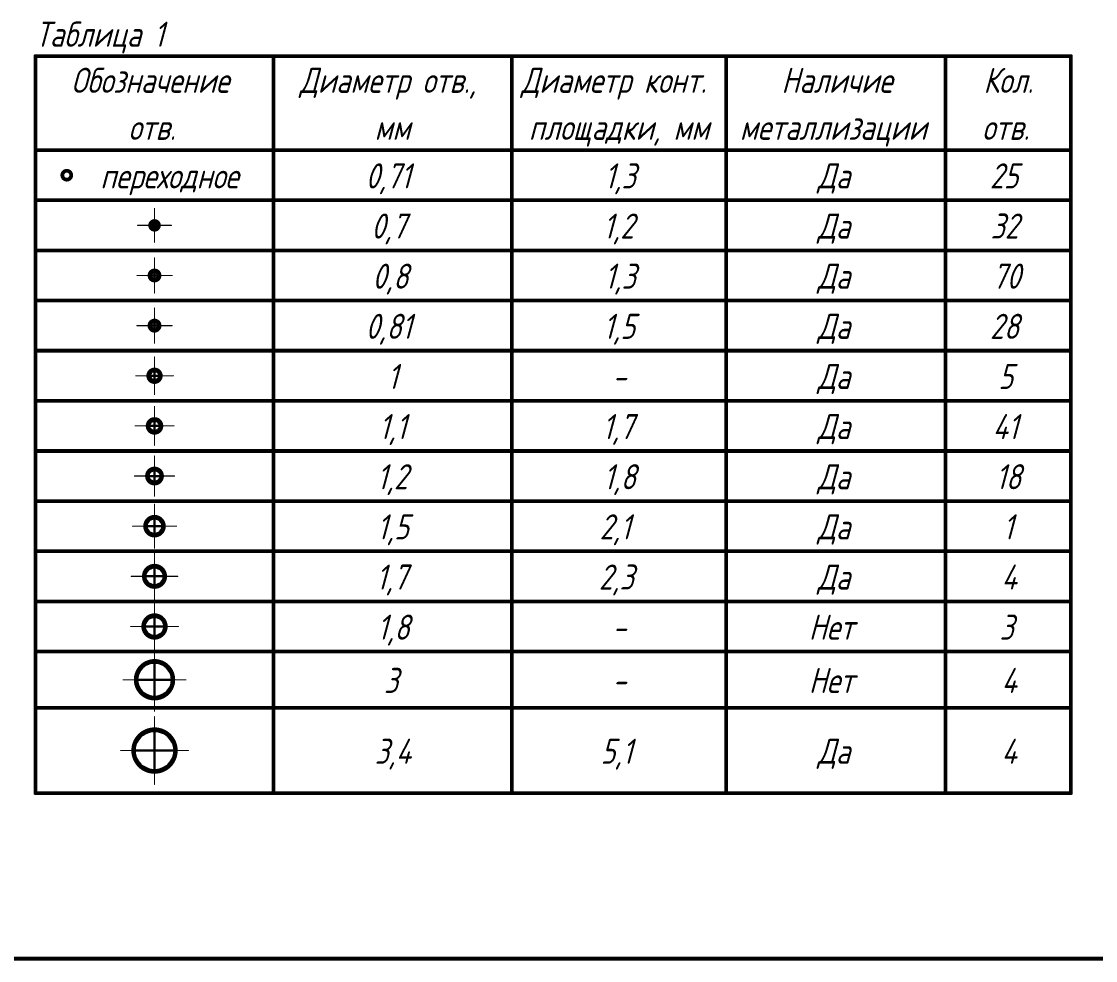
# Model space of a CAD drawing. Header units: millimetres. Extents: x 95 to 923, y 69 to 658.
# Drawn here: x 183.4 to 354.8, y 73.7 to 223.5 of the extents above; entities that cross this region are included whole.
import ezdxf

# ---------------------------------------------------------------- set-up
doc = ezdxf.new("R2010")
doc.units = ezdxf.units.MM
for name, color, linetype in [('Mechanical11', 56, 'Continuous'), ('Mechanical12', 56, 'Continuous'), ('Mechanical13', 56, 'Continuous'), ('Mechanical7', 56, 'Continuous')]:
    doc.layers.add(name, color=color, linetype=linetype)
doc.styles.add('GOST type A', font='', dxfattribs={"height": 0.2})
doc.styles.get('GOST type A').set_extended_font_data('GOST type A', italic=True)

msp = doc.modelspace()

# ---------------------------------------------------------------- linework, layer by layer
at = {"layer": 'Mechanical11', "color": 7}
for p, q in [((204.27, 190.87), (204.23, 191.02)), ((204.23, 191.02), (204.64, 191.02)), ((204.35, 190.73), (204.27, 190.87)), ((204.49, 190.65), (204.35, 190.73)), ((204.64, 190.61), (204.49, 190.65)), ((204.64, 191.02), (204.64, 191.43)), ((204.64, 191.43), (204.8, 191.4)), ((205.05, 191.02), (204.64, 191.02)), ((204.64, 191.02), (204.64, 190.61)), ((204.64, 191.02), (205.05, 191.02)), ((204.64, 190.61), (204.64, 191.02)), ((204.8, 190.65), (204.64, 190.61)), ((204.8, 191.4), (204.93, 191.31)), ((204.93, 190.73), (204.8, 190.65)), ((204.93, 191.31), (205.02, 191.18)), ((205.02, 190.87), (204.93, 190.73)), ((205.02, 191.18), (205.05, 191.02)), ((205.05, 191.02), (205.02, 190.87)), ((204.17, 182.83), (204.13, 183.02)), ((204.13, 183.02), (204.64, 183.02)), ((204.28, 182.66), (204.17, 182.83)), ((204.45, 182.55), (204.28, 182.66)), ((204.64, 182.51), (204.45, 182.55)), ((204.64, 183.02), (204.64, 182.51)), ((204.64, 183.02), (205.15, 183.02)), ((204.64, 182.51), (204.64, 183.02)), ((204.84, 182.55), (204.64, 182.51)), ((205, 182.66), (204.84, 182.55)), ((205.11, 182.83), (205, 182.66)), ((205.15, 183.02), (205.11, 182.83)), ((204.12, 175.02), (204.16, 175.22)), ((204.64, 175.02), (204.12, 175.02)), ((204.16, 175.22), (204.27, 175.39)), ((204.27, 175.39), (204.44, 175.5)), ((204.44, 175.5), (204.64, 175.54)), ((204.64, 175.02), (204.64, 175.54)), ((204.64, 175.54), (204.84, 175.5)), ((204.64, 175.54), (204.64, 175.02)), ((205.16, 175.02), (204.64, 175.02)), ((204.64, 175.02), (205.16, 175.02)), ((204.64, 174.5), (204.64, 175.02)), ((204.84, 175.5), (205.01, 175.39)), ((205.01, 175.39), (205.12, 175.22)), ((205.12, 174.82), (205.01, 174.65)), ((205.12, 175.22), (205.16, 175.02)), ((205.16, 175.02), (205.12, 174.82)), ((204.84, 174.54), (204.64, 174.5)), ((205.01, 174.65), (204.84, 174.54)), ((203.94, 167.02), (203.96, 167.2)), ((204.64, 167.02), (203.94, 167.02)), ((203.96, 167.2), (204.03, 167.37)), ((204.03, 167.37), (204.14, 167.52)), ((204.14, 167.52), (204.29, 167.63)), ((204.29, 167.63), (204.46, 167.7)), ((204.46, 167.7), (204.64, 167.73)), ((204.64, 167.73), (204.64, 167.02)), ((204.64, 167.02), (205.35, 167.02)), ((204.64, 166.32), (204.64, 167.02)), ((204.82, 166.34), (204.64, 166.32)), ((204.99, 166.41), (204.82, 166.34)), ((205.14, 166.52), (204.99, 166.41)), ((205.25, 166.67), (205.14, 166.52)), ((205.32, 166.84), (205.25, 166.67)), ((205.35, 167.02), (205.32, 166.84)), ((203.86, 159.23), (203.94, 159.43)), ((203.94, 159.43), (204.07, 159.59)), ((204.07, 159.59), (204.24, 159.72)), ((204.24, 159.72), (204.43, 159.8)), ((204.43, 159.8), (204.64, 159.83)), ((204.64, 159.02), (204.64, 159.83)), ((204.64, 159.83), (204.85, 159.8)), ((204.64, 159.83), (204.64, 159.02)), ((204.85, 159.8), (205.05, 159.72)), ((205.05, 159.72), (205.21, 159.59)), ((205.21, 159.59), (205.34, 159.43)), ((205.34, 159.43), (205.42, 159.23)), ((203.83, 159.02), (203.86, 159.23)), ((204.64, 159.02), (203.83, 159.02)), ((205.45, 159.02), (204.64, 159.02)), ((205.42, 159.23), (205.45, 159.02)), ((204.64, 151.02), (205.55, 151.02)), ((204.64, 150.11), (204.64, 151.02)), ((205.55, 151.02), (205.52, 150.79)), ((204.88, 150.14), (204.64, 150.11)), ((205.1, 150.24), (204.88, 150.14)), ((205.28, 150.38), (205.1, 150.24)), ((205.43, 150.57), (205.28, 150.38)), ((205.52, 150.79), (205.43, 150.57)), ((203.79, 143.88), (204.04, 144.07)), ((204.04, 144.07), (204.33, 144.19)), ((204.33, 144.19), (204.64, 144.23)), ((204.64, 143.02), (204.64, 144.23)), ((204.64, 144.23), (204.96, 144.19)), ((204.64, 144.23), (204.64, 143.02)), ((204.96, 144.19), (205.25, 144.07)), ((205.25, 144.07), (205.5, 143.88)), ((203.43, 143.02), (203.47, 143.34)), ((204.64, 143.02), (203.43, 143.02)), ((203.47, 142.71), (203.43, 143.02)), ((203.43, 143.02), (204.64, 143.02)), ((203.47, 143.34), (203.59, 143.63)), ((203.59, 142.42), (203.47, 142.71)), ((203.59, 143.63), (203.79, 143.88)), ((203.79, 142.17), (203.59, 142.42)), ((205.85, 143.02), (204.64, 143.02)), ((204.64, 143.02), (204.64, 141.81)), ((205.5, 143.88), (205.69, 143.63)), ((205.69, 143.63), (205.81, 143.34)), ((205.81, 143.34), (205.85, 143.02)), ((204.04, 141.97), (203.79, 142.17)), ((204.33, 141.85), (204.04, 141.97)), ((204.64, 141.81), (204.33, 141.85)), ((203.23, 135.02), (203.28, 135.39)), ((203.28, 135.39), (203.42, 135.73)), ((203.42, 135.73), (203.64, 136.02)), ((203.64, 136.02), (203.94, 136.24)), ((203.94, 136.24), (204.28, 136.39)), ((204.28, 136.39), (204.64, 136.43)), ((204.64, 136.43), (204.64, 135.02)), ((204.64, 135.02), (203.23, 135.02)), ((203.28, 134.66), (203.23, 135.02)), ((203.23, 135.02), (204.64, 135.02)), ((203.42, 134.32), (203.28, 134.66)), ((203.64, 134.02), (203.42, 134.32)), ((203.94, 133.8), (203.64, 134.02)), ((204.28, 133.66), (203.94, 133.8)), ((204.64, 135.02), (204.64, 133.61)), ((204.64, 133.61), (204.28, 133.66)), ((204.64, 127.02), (204.64, 128.53)), ((204.64, 128.53), (204.94, 128.5)), ((203.16, 126.73), (203.13, 127.02)), ((203.13, 127.02), (204.64, 127.02)), ((206.15, 127.02), (204.64, 127.02)), ((204.64, 127.02), (204.64, 125.51)), ((204.94, 128.5), (205.22, 128.41)), ((205.22, 128.41), (205.48, 128.28)), ((205.48, 128.28), (205.71, 128.09)), ((205.71, 128.09), (205.9, 127.86)), ((205.9, 127.86), (206.03, 127.6)), ((206.03, 127.6), (206.12, 127.32)), ((206.12, 127.32), (206.15, 127.02)), ((203.25, 126.45), (203.16, 126.73)), ((203.39, 126.18), (203.25, 126.45)), ((203.58, 125.96), (203.39, 126.18)), ((203.8, 125.77), (203.58, 125.96)), ((204.07, 125.63), (203.8, 125.77)), ((204.35, 125.54), (204.07, 125.63)), ((204.64, 125.51), (204.35, 125.54)), ((204.64, 118.52), (204.64, 121.23)), ((204.64, 121.23), (205.07, 121.2)), ((205.07, 121.2), (205.48, 121.1)), ((205.48, 121.1), (205.87, 120.93)), ((205.87, 120.93), (206.23, 120.71)), ((206.23, 120.71), (206.56, 120.44)), ((206.56, 120.44), (206.83, 120.11)), ((206.83, 120.11), (207.06, 119.75)), ((207.35, 118.52), (204.64, 118.52)), ((204.64, 118.52), (207.35, 118.52)), ((204.64, 115.81), (204.64, 118.52)), ((207.06, 119.75), (207.22, 119.36)), ((207.22, 119.36), (207.32, 118.95)), ((207.32, 118.95), (207.35, 118.52)), ((207.35, 118.52), (207.32, 118.1)), ((206.56, 116.61), (206.23, 116.33)), ((206.83, 116.93), (206.56, 116.61)), ((207.06, 117.29), (206.83, 116.93)), ((207.22, 117.68), (207.06, 117.29)), ((207.32, 118.1), (207.22, 117.68)), ((205.07, 115.85), (204.64, 115.81)), ((205.48, 115.95), (205.07, 115.85)), ((205.87, 116.11), (205.48, 115.95)), ((206.23, 116.33), (205.87, 116.11)), ((202.44, 109.42), (202.81, 109.73)), ((202.81, 109.73), (203.23, 109.99)), ((203.23, 109.99), (203.68, 110.18)), ((203.68, 110.18), (204.16, 110.29)), ((204.16, 110.29), (204.64, 110.33)), ((204.64, 110.33), (204.64, 107.22)), ((201.57, 107.71), (201.68, 108.18)), ((201.68, 108.18), (201.87, 108.63)), ((201.87, 108.63), (202.13, 109.05)), ((202.13, 109.05), (202.44, 109.42)), ((201.53, 107.22), (201.57, 107.71)), ((204.64, 107.22), (201.53, 107.22))]:
    msp.add_line(p, q, dxfattribs=at)
at = {"layer": 'Mechanical12', "color": 7}
for p, q in [((203.94, 191.02), (203.96, 191.2)), ((204.64, 191.02), (203.94, 191.02)), ((203.96, 191.2), (204.03, 191.37)), ((204.03, 191.37), (204.14, 191.52)), ((204.14, 191.52), (204.29, 191.63)), ((204.23, 191.02), (204.27, 191.18)), ((204.64, 191.02), (204.23, 191.02)), ((204.27, 191.18), (204.35, 191.31)), ((204.29, 191.63), (204.46, 191.7)), ((204.35, 191.31), (204.49, 191.4)), ((204.46, 191.7), (204.64, 191.73)), ((204.49, 191.4), (204.64, 191.43)), ((204.64, 191.73), (204.64, 191.02)), ((204.64, 191.43), (204.64, 191.02)), ((203.86, 183.23), (203.94, 183.43)), ((203.94, 183.43), (204.07, 183.59)), ((204.07, 183.59), (204.24, 183.72)), ((204.17, 183.22), (204.28, 183.38)), ((204.24, 183.72), (204.43, 183.8)), ((204.28, 183.38), (204.45, 183.49)), ((204.43, 183.8), (204.64, 183.83)), ((204.45, 183.49), (204.64, 183.53)), ((204.64, 183.02), (204.64, 183.83)), ((204.64, 183.83), (204.85, 183.8)), ((204.64, 183.83), (204.64, 183.02)), ((204.64, 183.02), (204.64, 183.53)), ((204.64, 183.53), (204.84, 183.49)), ((204.64, 183.53), (204.64, 183.02)), ((204.84, 183.49), (205, 183.38)), ((204.85, 183.8), (205.05, 183.72)), ((205, 183.38), (205.11, 183.22)), ((205.05, 183.72), (205.21, 183.59)), ((205.21, 183.59), (205.34, 183.43)), ((205.34, 183.43), (205.42, 183.23)), ((203.83, 183.02), (203.86, 183.23)), ((204.64, 183.02), (203.83, 183.02)), ((204.13, 183.02), (204.17, 183.22)), ((204.64, 183.02), (204.13, 183.02)), ((205.45, 183.02), (204.64, 183.02)), ((205.15, 183.02), (204.64, 183.02)), ((205.11, 183.22), (205.15, 183.02)), ((205.42, 183.23), (205.45, 183.02)), ((203.82, 175.02), (204.64, 175.02)), ((203.85, 174.81), (203.82, 175.02)), ((203.93, 174.61), (203.85, 174.81)), ((204.12, 175.02), (204.64, 175.02)), ((204.16, 174.82), (204.12, 175.02)), ((204.27, 174.65), (204.16, 174.82)), ((204.64, 175.02), (204.64, 174.2)), ((204.64, 175.02), (204.64, 174.5)), ((204.06, 174.44), (203.93, 174.61)), ((204.23, 174.31), (204.06, 174.44)), ((204.43, 174.23), (204.23, 174.31)), ((204.44, 174.54), (204.27, 174.65)), ((204.64, 174.2), (204.43, 174.23)), ((204.64, 174.5), (204.44, 174.54)), ((204.64, 167.02), (204.64, 168.03)), ((204.64, 168.03), (204.9, 168)), ((204.9, 168), (205.15, 167.9)), ((203.63, 167.02), (204.64, 167.02)), ((203.67, 166.76), (203.63, 167.02)), ((203.77, 166.52), (203.67, 166.76)), ((203.93, 166.31), (203.77, 166.52)), ((204.14, 166.15), (203.93, 166.31)), ((203.94, 167.02), (204.64, 167.02)), ((203.96, 166.84), (203.94, 167.02)), ((204.03, 166.67), (203.96, 166.84)), ((204.14, 166.52), (204.03, 166.67)), ((204.29, 166.41), (204.14, 166.52)), ((204.46, 166.34), (204.29, 166.41)), ((204.64, 166.32), (204.46, 166.34)), ((204.64, 167.02), (204.64, 167.73)), ((204.64, 167.73), (204.82, 167.7)), ((205.65, 167.02), (204.64, 167.02)), ((204.64, 167.02), (204.64, 166.01)), ((205.35, 167.02), (204.64, 167.02)), ((204.64, 167.02), (204.64, 166.32)), ((204.82, 167.7), (204.99, 167.63)), ((204.99, 167.63), (205.14, 167.52)), ((205.14, 167.52), (205.25, 167.37)), ((205.15, 167.9), (205.36, 167.74)), ((205.25, 167.37), (205.32, 167.2)), ((205.32, 167.2), (205.35, 167.02)), ((205.36, 167.74), (205.52, 167.53)), ((205.52, 167.53), (205.62, 167.28)), ((205.62, 167.28), (205.65, 167.02)), ((204.38, 166.05), (204.14, 166.15)), ((204.64, 166.01), (204.38, 166.05)), ((203.53, 159.02), (204.64, 159.02)), ((203.57, 158.73), (203.53, 159.02)), ((203.68, 158.47), (203.57, 158.73)), ((203.86, 158.24), (203.68, 158.47)), ((203.83, 159.02), (204.64, 159.02)), ((203.86, 158.81), (203.83, 159.02)), ((203.94, 158.62), (203.86, 158.81)), ((204.09, 158.06), (203.86, 158.24)), ((204.07, 158.45), (203.94, 158.62)), ((204.24, 158.32), (204.07, 158.45)), ((204.35, 157.95), (204.09, 158.06)), ((204.43, 158.24), (204.24, 158.32)), ((204.64, 157.91), (204.35, 157.95)), ((204.64, 158.21), (204.43, 158.24)), ((204.64, 159.02), (204.64, 157.91)), ((204.64, 157.91), (204.64, 159.02)), ((204.64, 159.02), (205.75, 159.02)), ((204.64, 159.02), (204.64, 158.21)), ((204.64, 158.21), (204.64, 159.02)), ((204.64, 159.02), (205.45, 159.02)), ((204.85, 158.24), (204.64, 158.21)), ((204.93, 157.95), (204.64, 157.91)), ((205.05, 158.32), (204.85, 158.24)), ((205.2, 158.06), (204.93, 157.95)), ((205.21, 158.45), (205.05, 158.32)), ((205.43, 158.24), (205.2, 158.06)), ((205.34, 158.62), (205.21, 158.45)), ((205.42, 158.81), (205.34, 158.62)), ((205.45, 159.02), (205.42, 158.81)), ((205.6, 158.47), (205.43, 158.24)), ((205.71, 158.73), (205.6, 158.47)), ((205.75, 159.02), (205.71, 158.73)), ((203.43, 151.02), (203.47, 151.34)), ((204.64, 151.02), (203.43, 151.02)), ((203.43, 151.02), (204.64, 151.02)), ((203.47, 150.71), (203.43, 151.02)), ((203.47, 151.34), (203.59, 151.63)), ((203.59, 151.63), (203.79, 151.88)), ((203.73, 151.02), (203.77, 151.26)), ((204.64, 151.02), (203.73, 151.02)), ((203.73, 151.02), (204.64, 151.02)), ((203.77, 150.79), (203.73, 151.02)), ((203.77, 151.26), (203.86, 151.48)), ((203.79, 151.88), (204.04, 152.07)), ((203.86, 151.48), (204, 151.66)), ((204, 151.66), (204.19, 151.81)), ((204.04, 152.07), (204.33, 152.19)), ((204.19, 151.81), (204.41, 151.9)), ((204.33, 152.19), (204.64, 152.23)), ((204.41, 151.9), (204.64, 151.93)), ((204.64, 151.02), (204.64, 152.23)), ((204.64, 152.23), (204.96, 152.19)), ((204.64, 152.23), (204.64, 151.02)), ((204.64, 151.02), (204.64, 151.93)), ((204.64, 151.93), (204.88, 151.9)), ((204.64, 151.93), (204.64, 151.02)), ((205.85, 151.02), (204.64, 151.02)), ((204.64, 151.02), (204.64, 149.81)), ((205.55, 151.02), (204.64, 151.02)), ((204.64, 151.02), (204.64, 150.11)), ((204.88, 151.9), (205.1, 151.81)), ((204.96, 152.19), (205.25, 152.07)), ((205.1, 151.81), (205.28, 151.66)), ((205.25, 152.07), (205.5, 151.88)), ((205.28, 151.66), (205.43, 151.48)), ((205.43, 151.48), (205.52, 151.26)), ((205.5, 151.88), (205.69, 151.63)), ((205.52, 151.26), (205.55, 151.02)), ((205.69, 151.63), (205.81, 151.34)), ((205.81, 151.34), (205.85, 151.02)), ((203.59, 150.42), (203.47, 150.71)), ((203.79, 150.17), (203.59, 150.42)), ((203.86, 150.57), (203.77, 150.79)), ((204.04, 149.97), (203.79, 150.17)), ((204, 150.38), (203.86, 150.57)), ((204.19, 150.24), (204, 150.38)), ((204.33, 149.85), (204.04, 149.97)), ((204.41, 150.14), (204.19, 150.24)), ((204.64, 149.81), (204.33, 149.85)), ((204.64, 150.11), (204.41, 150.14)), ((204.64, 141.51), (204.64, 143.02)), ((204.64, 143.02), (206.15, 143.02)), ((204.64, 141.81), (204.64, 143.02)), ((204.64, 143.02), (205.85, 143.02)), ((205.69, 142.42), (205.5, 142.17)), ((205.81, 142.71), (205.69, 142.42)), ((205.85, 143.02), (205.81, 142.71)), ((206.03, 142.45), (205.9, 142.18)), ((206.12, 142.73), (206.03, 142.45)), ((206.15, 143.02), (206.12, 142.73)), ((204.96, 141.85), (204.64, 141.81)), ((204.94, 141.54), (204.64, 141.51)), ((205.22, 141.63), (204.94, 141.54)), ((205.25, 141.97), (204.96, 141.85)), ((205.48, 141.77), (205.22, 141.63)), ((205.5, 142.17), (205.25, 141.97)), ((205.71, 141.96), (205.48, 141.77)), ((205.9, 142.18), (205.71, 141.96)), ((204.64, 135.02), (204.64, 136.73)), ((204.64, 136.73), (204.98, 136.7)), ((204.64, 135.02), (204.64, 136.43)), ((204.64, 136.43), (205.01, 136.39)), ((204.98, 136.7), (205.3, 136.6)), ((205.01, 136.39), (205.35, 136.24)), ((205.3, 136.6), (205.59, 136.44)), ((205.35, 136.24), (205.64, 136.02)), ((205.59, 136.44), (205.85, 136.23)), ((205.64, 136.02), (205.86, 135.73)), ((205.85, 136.23), (206.06, 135.97)), ((205.86, 135.73), (206.01, 135.39)), ((206.01, 135.39), (206.05, 135.02)), ((206.06, 135.97), (206.22, 135.68)), ((206.22, 135.68), (206.32, 135.36)), ((206.35, 135.02), (204.64, 135.02)), ((204.64, 133.31), (204.64, 135.02)), ((204.64, 135.02), (206.35, 135.02)), ((206.05, 135.02), (204.64, 135.02)), ((204.64, 133.61), (204.64, 135.02)), ((204.64, 135.02), (206.05, 135.02)), ((205.35, 133.8), (205.01, 133.66)), ((205.64, 134.02), (205.35, 133.8)), ((205.85, 133.81), (205.59, 133.6)), ((205.86, 134.32), (205.64, 134.02)), ((206.06, 134.07), (205.85, 133.81)), ((206.01, 134.66), (205.86, 134.32)), ((206.05, 135.02), (206.01, 134.66)), ((206.22, 134.37), (206.06, 134.07)), ((206.32, 134.69), (206.22, 134.37)), ((206.32, 135.36), (206.35, 135.02)), ((206.35, 135.02), (206.32, 134.69)), ((205.01, 133.66), (204.64, 133.61)), ((204.98, 133.35), (204.64, 133.31)), ((205.3, 133.44), (204.98, 133.35)), ((205.59, 133.6), (205.3, 133.44)), ((203.36, 128.3), (203.64, 128.53)), ((203.64, 128.53), (203.95, 128.69)), ((203.95, 128.69), (204.29, 128.8)), ((204.29, 128.8), (204.64, 128.83)), ((204.35, 128.5), (204.64, 128.53)), ((204.64, 128.83), (204.64, 127.02)), ((204.64, 128.53), (204.64, 127.02)), ((202.83, 127.02), (202.87, 127.37)), ((204.64, 127.02), (202.83, 127.02)), ((202.87, 127.37), (202.97, 127.71)), ((202.97, 127.71), (203.14, 128.03)), ((203.13, 127.02), (203.16, 127.32)), ((204.64, 127.02), (203.13, 127.02)), ((203.14, 128.03), (203.36, 128.3)), ((203.16, 127.32), (203.25, 127.6)), ((203.25, 127.6), (203.39, 127.86)), ((203.39, 127.86), (203.58, 128.09)), ((203.58, 128.09), (203.8, 128.28)), ((203.8, 128.28), (204.07, 128.41)), ((204.07, 128.41), (204.35, 128.5)), ((204.64, 125.21), (204.64, 127.02)), ((204.64, 127.02), (206.45, 127.02)), ((204.64, 125.51), (204.64, 127.02)), ((204.64, 127.02), (206.15, 127.02)), ((206.15, 127.02), (206.12, 126.73)), ((206.45, 127.02), (206.42, 126.67)), ((204.94, 125.54), (204.64, 125.51)), ((204.99, 125.25), (204.64, 125.21)), ((205.22, 125.63), (204.94, 125.54)), ((205.33, 125.35), (204.99, 125.25)), ((205.48, 125.77), (205.22, 125.63)), ((205.65, 125.52), (205.33, 125.35)), ((205.71, 125.96), (205.48, 125.77)), ((205.92, 125.74), (205.65, 125.52)), ((205.9, 126.18), (205.71, 125.96)), ((206.03, 126.45), (205.9, 126.18)), ((206.15, 126.02), (205.92, 125.74)), ((206.12, 126.73), (206.03, 126.45)), ((206.31, 126.33), (206.15, 126.02)), ((206.42, 126.67), (206.31, 126.33)), ((201.96, 119.89), (202.21, 120.29)), ((202.21, 120.29), (202.51, 120.65)), ((202.23, 119.75), (202.45, 120.11)), ((202.45, 120.11), (202.73, 120.44)), ((202.51, 120.65), (202.87, 120.96)), ((202.73, 120.44), (203.05, 120.71)), ((202.87, 120.96), (203.28, 121.2)), ((203.05, 120.71), (203.41, 120.93)), ((203.28, 121.2), (203.71, 121.38)), ((203.41, 120.93), (203.8, 121.1)), ((203.71, 121.38), (204.17, 121.49)), ((203.8, 121.1), (204.22, 121.2)), ((204.17, 121.49), (204.64, 121.53)), ((204.22, 121.2), (204.64, 121.23)), ((204.64, 121.53), (204.64, 118.52)), ((204.64, 121.23), (204.64, 118.52)), ((201.63, 118.52), (201.67, 118.99)), ((204.64, 118.52), (201.63, 118.52)), ((201.63, 118.52), (204.64, 118.52)), ((201.67, 118.05), (201.63, 118.52)), ((201.67, 118.99), (201.78, 119.45)), ((201.78, 119.45), (201.96, 119.89)), ((201.93, 118.52), (201.97, 118.95)), ((204.64, 118.52), (201.93, 118.52)), ((201.93, 118.52), (204.64, 118.52)), ((201.97, 118.1), (201.93, 118.52)), ((201.97, 118.95), (202.07, 119.36)), ((202.07, 119.36), (202.23, 119.75)), ((204.64, 118.52), (204.64, 115.51)), ((204.64, 118.52), (204.64, 115.81)), ((201.78, 117.59), (201.67, 118.05)), ((201.96, 117.16), (201.78, 117.59)), ((202.21, 116.75), (201.96, 117.16)), ((202.07, 117.68), (201.97, 118.1)), ((202.23, 117.29), (202.07, 117.68)), ((202.51, 116.39), (202.21, 116.75)), ((202.45, 116.93), (202.23, 117.29)), ((202.73, 116.61), (202.45, 116.93)), ((203.05, 116.33), (202.73, 116.61)), ((202.87, 116.09), (202.51, 116.39)), ((203.28, 115.84), (202.87, 116.09)), ((203.41, 116.11), (203.05, 116.33)), ((203.71, 115.66), (203.28, 115.84)), ((203.8, 115.95), (203.41, 116.11)), ((204.17, 115.55), (203.71, 115.66)), ((204.22, 115.85), (203.8, 115.95)), ((204.64, 115.51), (204.17, 115.55)), ((204.64, 115.81), (204.22, 115.85)), ((204.64, 107.22), (204.64, 110.63)), ((204.64, 110.63), (205.18, 110.59)), ((204.64, 107.22), (204.64, 110.33)), ((204.64, 110.33), (205.13, 110.29)), ((205.13, 110.29), (205.6, 110.18)), ((205.18, 110.59), (205.7, 110.46)), ((205.6, 110.18), (206.05, 109.99)), ((205.7, 110.46), (206.19, 110.26)), ((206.05, 109.99), (206.47, 109.73)), ((206.19, 110.26), (206.65, 109.98)), ((206.47, 109.73), (206.84, 109.42)), ((206.65, 109.98), (207.05, 109.63)), ((206.84, 109.42), (207.16, 109.05)), ((207.05, 109.63), (207.4, 109.22)), ((207.16, 109.05), (207.41, 108.63)), ((207.4, 109.22), (207.68, 108.77)), ((207.41, 108.63), (207.6, 108.18)), ((207.6, 108.18), (207.71, 107.71)), ((207.68, 108.77), (207.89, 108.27)), ((207.89, 108.27), (208.01, 107.75)), ((201.23, 107.22), (204.64, 107.22)), ((201.27, 106.69), (201.23, 107.22)), ((201.4, 106.16), (201.27, 106.69)), ((201.53, 107.22), (204.64, 107.22)), ((201.57, 106.73), (201.53, 107.22)), ((201.68, 106.26), (201.57, 106.73)), ((201.87, 105.81), (201.68, 106.26)), ((208.05, 107.22), (204.64, 107.22)), ((204.64, 107.22), (204.64, 103.81)), ((204.64, 103.81), (204.64, 107.22)), ((204.64, 107.22), (208.05, 107.22)), ((207.75, 107.22), (204.64, 107.22)), ((204.64, 107.22), (204.64, 104.11)), ((204.64, 104.11), (204.64, 107.22)), ((204.64, 107.22), (207.75, 107.22)), ((207.6, 106.26), (207.41, 105.81)), ((207.71, 106.73), (207.6, 106.26)), ((207.71, 107.71), (207.75, 107.22)), ((207.75, 107.22), (207.71, 106.73)), ((208.01, 106.69), (207.89, 106.16)), ((208.01, 107.75), (208.05, 107.22)), ((208.05, 107.22), (208.01, 106.69)), ((201.6, 105.67), (201.4, 106.16)), ((201.88, 105.21), (201.6, 105.67)), ((202.13, 105.39), (201.87, 105.81)), ((202.23, 104.81), (201.88, 105.21)), ((202.44, 105.02), (202.13, 105.39)), ((202.64, 104.46), (202.23, 104.81)), ((202.81, 104.7), (202.44, 105.02)), ((203.23, 104.45), (202.81, 104.7)), ((206.47, 104.7), (206.05, 104.45)), ((206.84, 105.02), (206.47, 104.7)), ((207.05, 104.81), (206.65, 104.46)), ((207.16, 105.39), (206.84, 105.02)), ((207.4, 105.21), (207.05, 104.81)), ((207.41, 105.81), (207.16, 105.39)), ((207.68, 105.67), (207.4, 105.21)), ((207.89, 106.16), (207.68, 105.67)), ((203.09, 104.18), (202.64, 104.46)), ((203.59, 103.98), (203.09, 104.18)), ((203.68, 104.26), (203.23, 104.45)), ((204.11, 103.85), (203.59, 103.98)), ((204.16, 104.15), (203.68, 104.26)), ((204.64, 103.81), (204.11, 103.85)), ((204.64, 104.11), (204.16, 104.15)), ((205.13, 104.15), (204.64, 104.11)), ((205.18, 103.85), (204.64, 103.81)), ((205.6, 104.26), (205.13, 104.15)), ((205.7, 103.98), (205.18, 103.85)), ((206.05, 104.45), (205.6, 104.26)), ((206.19, 104.18), (205.7, 103.98)), ((206.65, 104.46), (206.19, 104.18))]:
    msp.add_line(p, q, dxfattribs=at)
at = {"layer": 'Mechanical12', "color": 7, "const_width": 0.6}
for points in [[(185.64, 218.02), (350.85, 218.02)], [(185.64, 203.02), (185.64, 218.02)], [(223.64, 203.02), (223.64, 218.02)], [(261.64, 203.02), (261.64, 218.02)], [(295.85, 203.02), (295.85, 218.02)], [(330.85, 203.02), (330.85, 218.02)], [(350.85, 203.02), (350.85, 218.02)], [(185.64, 203.02), (350.85, 203.02)], [(185.64, 203.02), (350.85, 203.02)], [(185.64, 195.02), (185.64, 203.02)], [(223.64, 195.02), (223.64, 203.02)], [(261.64, 195.02), (261.64, 203.02)], [(295.85, 195.02), (295.85, 203.02)], [(330.85, 195.02), (330.85, 203.02)], [(350.85, 195.02), (350.85, 203.02)], [(185.64, 195.02), (350.85, 195.02)], [(185.64, 195.02), (350.85, 195.02)], [(185.64, 187.02), (185.64, 195.02)], [(223.64, 187.02), (223.64, 195.02)], [(261.64, 187.02), (261.64, 195.02)], [(295.85, 187.02), (295.85, 195.02)], [(330.85, 187.02), (330.85, 195.02)], [(350.85, 187.02), (350.85, 195.02)], [(185.64, 187.02), (350.85, 187.02)], [(185.64, 187.02), (350.85, 187.02)], [(185.64, 179.02), (185.64, 187.02)], [(223.64, 179.02), (223.64, 187.02)], [(261.64, 179.02), (261.64, 187.02)], [(295.85, 179.02), (295.85, 187.02)], [(330.85, 179.02), (330.85, 187.02)], [(350.85, 179.02), (350.85, 187.02)], [(185.64, 179.02), (350.85, 179.02)], [(185.64, 179.02), (350.85, 179.02)], [(185.64, 171.02), (185.64, 179.02)], [(223.64, 171.02), (223.64, 179.02)], [(261.64, 171.02), (261.64, 179.02)], [(295.85, 171.02), (295.85, 179.02)], [(330.85, 171.02), (330.85, 179.02)], [(350.85, 171.02), (350.85, 179.02)], [(185.64, 171.02), (350.85, 171.02)], [(185.64, 171.02), (350.85, 171.02)], [(185.64, 163.02), (185.64, 171.02)], [(223.64, 163.02), (223.64, 171.02)], [(261.64, 163.02), (261.64, 171.02)], [(295.85, 163.02), (295.85, 171.02)], [(330.85, 163.02), (330.85, 171.02)], [(350.85, 163.02), (350.85, 171.02)], [(185.64, 163.02), (350.85, 163.02)], [(185.64, 163.02), (350.85, 163.02)], [(185.64, 155.02), (185.64, 163.02)], [(223.64, 155.02), (223.64, 163.02)], [(261.64, 155.02), (261.64, 163.02)], [(295.85, 155.02), (295.85, 163.02)], [(330.85, 155.02), (330.85, 163.02)], [(350.85, 155.02), (350.85, 163.02)], [(185.64, 155.02), (350.85, 155.02)], [(185.64, 155.02), (350.85, 155.02)], [(185.64, 147.02), (185.64, 155.02)], [(223.64, 147.02), (223.64, 155.02)], [(261.64, 147.02), (261.64, 155.02)], [(295.85, 147.02), (295.85, 155.02)], [(330.85, 147.02), (330.85, 155.02)], [(350.85, 147.02), (350.85, 155.02)], [(185.64, 147.02), (350.85, 147.02)], [(185.64, 147.02), (350.85, 147.02)], [(185.64, 139.02), (185.64, 147.02)], [(223.64, 139.02), (223.64, 147.02)], [(261.64, 139.02), (261.64, 147.02)], [(295.85, 139.02), (295.85, 147.02)], [(330.85, 139.02), (330.85, 147.02)], [(350.85, 139.02), (350.85, 147.02)], [(185.64, 139.02), (350.85, 139.02)], [(185.64, 139.02), (350.85, 139.02)], [(185.64, 131.02), (185.64, 139.02)], [(223.64, 131.02), (223.64, 139.02)], [(261.64, 131.02), (261.64, 139.02)], [(295.85, 131.02), (295.85, 139.02)], [(330.85, 131.02), (330.85, 139.02)], [(350.85, 131.02), (350.85, 139.02)], [(185.64, 131.02), (350.85, 131.02)], [(185.64, 131.02), (350.85, 131.02)], [(185.64, 123.02), (185.64, 131.02)], [(223.64, 123.02), (223.64, 131.02)], [(261.64, 123.02), (261.64, 131.02)], [(295.85, 123.02), (295.85, 131.02)], [(330.85, 123.02), (330.85, 131.02)], [(350.85, 123.02), (350.85, 131.02)], [(185.64, 123.02), (350.85, 123.02)], [(185.64, 123.02), (350.85, 123.02)], [(185.64, 114.02), (185.64, 123.02)], [(223.64, 114.02), (223.64, 123.02)], [(261.64, 114.02), (261.64, 123.02)], [(295.85, 114.02), (295.85, 123.02)], [(330.85, 114.02), (330.85, 123.02)], [(350.85, 114.02), (350.85, 123.02)], [(185.64, 114.02), (350.85, 114.02)], [(185.64, 114.02), (350.85, 114.02)], [(185.64, 100.42), (185.64, 114.02)], [(223.64, 100.42), (223.64, 114.02)], [(261.64, 100.42), (261.64, 114.02)], [(295.85, 100.42), (295.85, 114.02)], [(330.85, 100.42), (330.85, 114.02)], [(350.85, 100.42), (350.85, 114.02)], [(185.64, 100.42), (350.85, 100.42)]]:
    msp.add_lwpolyline(points, dxfattribs=at)
at = {"layer": 'Mechanical12', "color": 7}
for points, const_width in [([(185.49, 218.02, 1), (185.79, 218.02, 1)], 0.3), ([(185.49, 218.02, 1), (185.79, 218.02, 1)], 0.3), ([(223.49, 218.02, 1), (223.79, 218.02, 1)], 0.3), ([(261.49, 218.02, 1), (261.79, 218.02, 1)], 0.3), ([(295.7, 218.02, 1), (296, 218.02, 1)], 0.3), ([(330.7, 218.02, 1), (331, 218.02, 1)], 0.3), ([(350.7, 218.02, 1), (351, 218.02, 1)], 0.3), ([(350.7, 218.02, 1), (351, 218.02, 1)], 0.3), ([(185.49, 203.02, 1), (185.79, 203.02, 1)], 0.3), ([(185.49, 203.02, 1), (185.79, 203.02, 1)], 0.3), ([(185.49, 203.02, 1), (185.79, 203.02, 1)], 0.3), ([(185.49, 203.02, 1), (185.79, 203.02, 1)], 0.3), ([(223.49, 203.02, 1), (223.79, 203.02, 1)], 0.3), ([(223.49, 203.02, 1), (223.79, 203.02, 1)], 0.3), ([(261.49, 203.02, 1), (261.79, 203.02, 1)], 0.3), ([(261.49, 203.02, 1), (261.79, 203.02, 1)], 0.3), ([(295.7, 203.02, 1), (296, 203.02, 1)], 0.3), ([(295.7, 203.02, 1), (296, 203.02, 1)], 0.3), ([(330.7, 203.02, 1), (331, 203.02, 1)], 0.3), ([(330.7, 203.02, 1), (331, 203.02, 1)], 0.3), ([(350.7, 203.02, 1), (351, 203.02, 1)], 0.3), ([(350.7, 203.02, 1), (351, 203.02, 1)], 0.3), ([(350.7, 203.02, 1), (351, 203.02, 1)], 0.3), ([(350.7, 203.02, 1), (351, 203.02, 1)], 0.3), ([(191.35, 199.02, 1), (189.93, 199.02, 1)], 0.6), ([(189.78, 199.02, 1), (190.08, 199.02, 1)], 0.3), ([(191.2, 199.02, 1), (191.5, 199.02, 1)], 0.3), ([(185.49, 195.02, 1), (185.79, 195.02, 1)], 0.3), ([(185.49, 195.02, 1), (185.79, 195.02, 1)], 0.3), ([(185.49, 195.02, 1), (185.79, 195.02, 1)], 0.3), ([(185.49, 195.02, 1), (185.79, 195.02, 1)], 0.3), ([(223.49, 195.02, 1), (223.79, 195.02, 1)], 0.3), ([(223.49, 195.02, 1), (223.79, 195.02, 1)], 0.3), ([(261.49, 195.02, 1), (261.79, 195.02, 1)], 0.3), ([(261.49, 195.02, 1), (261.79, 195.02, 1)], 0.3), ([(295.7, 195.02, 1), (296, 195.02, 1)], 0.3), ([(295.7, 195.02, 1), (296, 195.02, 1)], 0.3), ([(330.7, 195.02, 1), (331, 195.02, 1)], 0.3), ([(330.7, 195.02, 1), (331, 195.02, 1)], 0.3), ([(350.7, 195.02, 1), (351, 195.02, 1)], 0.3), ([(350.7, 195.02, 1), (351, 195.02, 1)], 0.3), ([(350.7, 195.02, 1), (351, 195.02, 1)], 0.3), ([(350.7, 195.02, 1), (351, 195.02, 1)], 0.3), ([(205.34, 191.02, 1), (203.94, 191.02, 1)], 0.6), ([(203.79, 191.02, 1), (204.09, 191.02, 1)], 0.3), ([(205.19, 191.02, 1), (205.49, 191.02, 1)], 0.3), ([(185.49, 187.02, 1), (185.79, 187.02, 1)], 0.3), ([(185.49, 187.02, 1), (185.79, 187.02, 1)], 0.3), ([(185.49, 187.02, 1), (185.79, 187.02, 1)], 0.3), ([(185.49, 187.02, 1), (185.79, 187.02, 1)], 0.3), ([(223.49, 187.02, 1), (223.79, 187.02, 1)], 0.3), ([(223.49, 187.02, 1), (223.79, 187.02, 1)], 0.3), ([(261.49, 187.02, 1), (261.79, 187.02, 1)], 0.3), ([(261.49, 187.02, 1), (261.79, 187.02, 1)], 0.3), ([(295.7, 187.02, 1), (296, 187.02, 1)], 0.3), ([(295.7, 187.02, 1), (296, 187.02, 1)], 0.3), ([(330.7, 187.02, 1), (331, 187.02, 1)], 0.3), ([(330.7, 187.02, 1), (331, 187.02, 1)], 0.3), ([(350.7, 187.02, 1), (351, 187.02, 1)], 0.3), ([(350.7, 187.02, 1), (351, 187.02, 1)], 0.3), ([(350.7, 187.02, 1), (351, 187.02, 1)], 0.3), ([(350.7, 187.02, 1), (351, 187.02, 1)], 0.3), ([(205.44, 183.02, 1), (203.84, 183.02, 1)], 0.6), ([(203.69, 183.02, 1), (203.99, 183.02, 1)], 0.3), ([(205.29, 183.02, 1), (205.59, 183.02, 1)], 0.3), ([(185.49, 179.02, 1), (185.79, 179.02, 1)], 0.3), ([(185.49, 179.02, 1), (185.79, 179.02, 1)], 0.3), ([(185.49, 179.02, 1), (185.79, 179.02, 1)], 0.3), ([(185.49, 179.02, 1), (185.79, 179.02, 1)], 0.3), ([(223.49, 179.02, 1), (223.79, 179.02, 1)], 0.3), ([(223.49, 179.02, 1), (223.79, 179.02, 1)], 0.3), ([(261.49, 179.02, 1), (261.79, 179.02, 1)], 0.3), ([(261.49, 179.02, 1), (261.79, 179.02, 1)], 0.3), ([(295.7, 179.02, 1), (296, 179.02, 1)], 0.3), ([(295.7, 179.02, 1), (296, 179.02, 1)], 0.3), ([(330.7, 179.02, 1), (331, 179.02, 1)], 0.3), ([(330.7, 179.02, 1), (331, 179.02, 1)], 0.3), ([(350.7, 179.02, 1), (351, 179.02, 1)], 0.3), ([(350.7, 179.02, 1), (351, 179.02, 1)], 0.3), ([(350.7, 179.02, 1), (351, 179.02, 1)], 0.3), ([(350.7, 179.02, 1), (351, 179.02, 1)], 0.3), ([(205.45, 175.02, 1), (203.83, 175.02, 1)], 0.6), ([(203.68, 175.02, 1), (203.98, 175.02, 1)], 0.3), ([(205.3, 175.02, 1), (205.6, 175.02, 1)], 0.3), ([(185.49, 171.02, 1), (185.79, 171.02, 1)], 0.3), ([(185.49, 171.02, 1), (185.79, 171.02, 1)], 0.3), ([(185.49, 171.02, 1), (185.79, 171.02, 1)], 0.3), ([(185.49, 171.02, 1), (185.79, 171.02, 1)], 0.3), ([(223.49, 171.02, 1), (223.79, 171.02, 1)], 0.3), ([(223.49, 171.02, 1), (223.79, 171.02, 1)], 0.3), ([(261.49, 171.02, 1), (261.79, 171.02, 1)], 0.3), ([(261.49, 171.02, 1), (261.79, 171.02, 1)], 0.3), ([(295.7, 171.02, 1), (296, 171.02, 1)], 0.3), ([(295.7, 171.02, 1), (296, 171.02, 1)], 0.3), ([(330.7, 171.02, 1), (331, 171.02, 1)], 0.3), ([(330.7, 171.02, 1), (331, 171.02, 1)], 0.3), ([(350.7, 171.02, 1), (351, 171.02, 1)], 0.3), ([(350.7, 171.02, 1), (351, 171.02, 1)], 0.3), ([(350.7, 171.02, 1), (351, 171.02, 1)], 0.3), ([(350.7, 171.02, 1), (351, 171.02, 1)], 0.3), ([(205.64, 167.02, 1), (203.64, 167.02, 1)], 0.6), ([(203.49, 167.02, 1), (203.79, 167.02, 1)], 0.3), ([(205.49, 167.02, 1), (205.79, 167.02, 1)], 0.3), ([(185.49, 163.02, 1), (185.79, 163.02, 1)], 0.3), ([(185.49, 163.02, 1), (185.79, 163.02, 1)], 0.3), ([(185.49, 163.02, 1), (185.79, 163.02, 1)], 0.3), ([(185.49, 163.02, 1), (185.79, 163.02, 1)], 0.3), ([(223.49, 163.02, 1), (223.79, 163.02, 1)], 0.3), ([(223.49, 163.02, 1), (223.79, 163.02, 1)], 0.3), ([(261.49, 163.02, 1), (261.79, 163.02, 1)], 0.3), ([(261.49, 163.02, 1), (261.79, 163.02, 1)], 0.3), ([(295.7, 163.02, 1), (296, 163.02, 1)], 0.3), ([(295.7, 163.02, 1), (296, 163.02, 1)], 0.3), ([(330.7, 163.02, 1), (331, 163.02, 1)], 0.3), ([(330.7, 163.02, 1), (331, 163.02, 1)], 0.3), ([(350.7, 163.02, 1), (351, 163.02, 1)], 0.3), ([(350.7, 163.02, 1), (351, 163.02, 1)], 0.3), ([(350.7, 163.02, 1), (351, 163.02, 1)], 0.3), ([(350.7, 163.02, 1), (351, 163.02, 1)], 0.3), ([(205.74, 159.02, 1), (203.54, 159.02, 1)], 0.6), ([(203.39, 159.02, 1), (203.69, 159.02, 1)], 0.3), ([(205.59, 159.02, 1), (205.89, 159.02, 1)], 0.3), ([(185.49, 155.02, 1), (185.79, 155.02, 1)], 0.3), ([(185.49, 155.02, 1), (185.79, 155.02, 1)], 0.3), ([(185.49, 155.02, 1), (185.79, 155.02, 1)], 0.3), ([(185.49, 155.02, 1), (185.79, 155.02, 1)], 0.3), ([(223.49, 155.02, 1), (223.79, 155.02, 1)], 0.3), ([(223.49, 155.02, 1), (223.79, 155.02, 1)], 0.3), ([(261.49, 155.02, 1), (261.79, 155.02, 1)], 0.3), ([(261.49, 155.02, 1), (261.79, 155.02, 1)], 0.3), ([(295.7, 155.02, 1), (296, 155.02, 1)], 0.3), ([(295.7, 155.02, 1), (296, 155.02, 1)], 0.3), ([(330.7, 155.02, 1), (331, 155.02, 1)], 0.3), ([(330.7, 155.02, 1), (331, 155.02, 1)], 0.3), ([(350.7, 155.02, 1), (351, 155.02, 1)], 0.3), ([(350.7, 155.02, 1), (351, 155.02, 1)], 0.3), ([(350.7, 155.02, 1), (351, 155.02, 1)], 0.3), ([(350.7, 155.02, 1), (351, 155.02, 1)], 0.3), ([(205.84, 151.02, 1), (203.44, 151.02, 1)], 0.6), ([(203.29, 151.02, 1), (203.59, 151.02, 1)], 0.3), ([(205.69, 151.02, 1), (205.99, 151.02, 1)], 0.3), ([(185.49, 147.02, 1), (185.79, 147.02, 1)], 0.3), ([(185.49, 147.02, 1), (185.79, 147.02, 1)], 0.3), ([(185.49, 147.02, 1), (185.79, 147.02, 1)], 0.3), ([(185.49, 147.02, 1), (185.79, 147.02, 1)], 0.3), ([(223.49, 147.02, 1), (223.79, 147.02, 1)], 0.3), ([(223.49, 147.02, 1), (223.79, 147.02, 1)], 0.3), ([(261.49, 147.02, 1), (261.79, 147.02, 1)], 0.3), ([(261.49, 147.02, 1), (261.79, 147.02, 1)], 0.3), ([(295.7, 147.02, 1), (296, 147.02, 1)], 0.3), ([(295.7, 147.02, 1), (296, 147.02, 1)], 0.3), ([(330.7, 147.02, 1), (331, 147.02, 1)], 0.3), ([(330.7, 147.02, 1), (331, 147.02, 1)], 0.3), ([(350.7, 147.02, 1), (351, 147.02, 1)], 0.3), ([(350.7, 147.02, 1), (351, 147.02, 1)], 0.3), ([(350.7, 147.02, 1), (351, 147.02, 1)], 0.3), ([(350.7, 147.02, 1), (351, 147.02, 1)], 0.3), ([(206.14, 143.02, 1), (203.14, 143.02, 1)], 0.6), ([(202.99, 143.02, 1), (203.29, 143.02, 1)], 0.3), ([(205.99, 143.02, 1), (206.29, 143.02, 1)], 0.3), ([(185.49, 139.02, 1), (185.79, 139.02, 1)], 0.3), ([(185.49, 139.02, 1), (185.79, 139.02, 1)], 0.3), ([(185.49, 139.02, 1), (185.79, 139.02, 1)], 0.3), ([(185.49, 139.02, 1), (185.79, 139.02, 1)], 0.3), ([(223.49, 139.02, 1), (223.79, 139.02, 1)], 0.3), ([(223.49, 139.02, 1), (223.79, 139.02, 1)], 0.3), ([(261.49, 139.02, 1), (261.79, 139.02, 1)], 0.3), ([(261.49, 139.02, 1), (261.79, 139.02, 1)], 0.3), ([(295.7, 139.02, 1), (296, 139.02, 1)], 0.3), ([(295.7, 139.02, 1), (296, 139.02, 1)], 0.3), ([(330.7, 139.02, 1), (331, 139.02, 1)], 0.3), ([(330.7, 139.02, 1), (331, 139.02, 1)], 0.3), ([(350.7, 139.02, 1), (351, 139.02, 1)], 0.3), ([(350.7, 139.02, 1), (351, 139.02, 1)], 0.3), ([(350.7, 139.02, 1), (351, 139.02, 1)], 0.3), ([(350.7, 139.02, 1), (351, 139.02, 1)], 0.3), ([(206.34, 135.02, 1), (202.94, 135.02, 1)], 0.6), ([(202.79, 135.02, 1), (203.09, 135.02, 1)], 0.3), ([(206.19, 135.02, 1), (206.49, 135.02, 1)], 0.3), ([(185.49, 131.02, 1), (185.79, 131.02, 1)], 0.3), ([(185.49, 131.02, 1), (185.79, 131.02, 1)], 0.3), ([(185.49, 131.02, 1), (185.79, 131.02, 1)], 0.3), ([(185.49, 131.02, 1), (185.79, 131.02, 1)], 0.3), ([(223.49, 131.02, 1), (223.79, 131.02, 1)], 0.3), ([(223.49, 131.02, 1), (223.79, 131.02, 1)], 0.3), ([(261.49, 131.02, 1), (261.79, 131.02, 1)], 0.3), ([(261.49, 131.02, 1), (261.79, 131.02, 1)], 0.3), ([(295.7, 131.02, 1), (296, 131.02, 1)], 0.3), ([(295.7, 131.02, 1), (296, 131.02, 1)], 0.3), ([(330.7, 131.02, 1), (331, 131.02, 1)], 0.3), ([(330.7, 131.02, 1), (331, 131.02, 1)], 0.3), ([(350.7, 131.02, 1), (351, 131.02, 1)], 0.3), ([(350.7, 131.02, 1), (351, 131.02, 1)], 0.3), ([(350.7, 131.02, 1), (351, 131.02, 1)], 0.3), ([(350.7, 131.02, 1), (351, 131.02, 1)], 0.3), ([(206.44, 127.02, 1), (202.84, 127.02, 1)], 0.6), ([(202.69, 127.02, 1), (202.99, 127.02, 1)], 0.3), ([(206.29, 127.02, 1), (206.59, 127.02, 1)], 0.3), ([(185.49, 123.02, 1), (185.79, 123.02, 1)], 0.3), ([(185.49, 123.02, 1), (185.79, 123.02, 1)], 0.3), ([(185.49, 123.02, 1), (185.79, 123.02, 1)], 0.3), ([(185.49, 123.02, 1), (185.79, 123.02, 1)], 0.3), ([(207.64, 118.52, 1), (201.64, 118.52, 1)], 0.6), ([(223.49, 123.02, 1), (223.79, 123.02, 1)], 0.3), ([(223.49, 123.02, 1), (223.79, 123.02, 1)], 0.3), ([(261.49, 123.02, 1), (261.79, 123.02, 1)], 0.3), ([(261.49, 123.02, 1), (261.79, 123.02, 1)], 0.3), ([(295.7, 123.02, 1), (296, 123.02, 1)], 0.3), ([(295.7, 123.02, 1), (296, 123.02, 1)], 0.3), ([(330.7, 123.02, 1), (331, 123.02, 1)], 0.3), ([(330.7, 123.02, 1), (331, 123.02, 1)], 0.3), ([(350.7, 123.02, 1), (351, 123.02, 1)], 0.3), ([(350.7, 123.02, 1), (351, 123.02, 1)], 0.3), ([(350.7, 123.02, 1), (351, 123.02, 1)], 0.3), ([(350.7, 123.02, 1), (351, 123.02, 1)], 0.3), ([(201.49, 118.52, 1), (201.79, 118.52, 1)], 0.3), ([(207.49, 118.52, 1), (207.79, 118.52, 1)], 0.3), ([(185.49, 114.02, 1), (185.79, 114.02, 1)], 0.3), ([(185.49, 114.02, 1), (185.79, 114.02, 1)], 0.3), ([(185.49, 114.02, 1), (185.79, 114.02, 1)], 0.3), ([(185.49, 114.02, 1), (185.79, 114.02, 1)], 0.3), ([(223.49, 114.02, 1), (223.79, 114.02, 1)], 0.3), ([(223.49, 114.02, 1), (223.79, 114.02, 1)], 0.3), ([(261.49, 114.02, 1), (261.79, 114.02, 1)], 0.3), ([(261.49, 114.02, 1), (261.79, 114.02, 1)], 0.3), ([(295.7, 114.02, 1), (296, 114.02, 1)], 0.3), ([(295.7, 114.02, 1), (296, 114.02, 1)], 0.3), ([(330.7, 114.02, 1), (331, 114.02, 1)], 0.3), ([(330.7, 114.02, 1), (331, 114.02, 1)], 0.3), ([(350.7, 114.02, 1), (351, 114.02, 1)], 0.3), ([(350.7, 114.02, 1), (351, 114.02, 1)], 0.3), ([(350.7, 114.02, 1), (351, 114.02, 1)], 0.3), ([(350.7, 114.02, 1), (351, 114.02, 1)], 0.3), ([(208.04, 107.22, 1), (201.24, 107.22, 1)], 0.6), ([(201.09, 107.22, 1), (201.39, 107.22, 1)], 0.3), ([(207.89, 107.22, 1), (208.19, 107.22, 1)], 0.3), ([(185.49, 100.42, 1), (185.79, 100.42, 1)], 0.3), ([(185.49, 100.42, 1), (185.79, 100.42, 1)], 0.3), ([(223.49, 100.42, 1), (223.79, 100.42, 1)], 0.3), ([(261.49, 100.42, 1), (261.79, 100.42, 1)], 0.3), ([(295.7, 100.42, 1), (296, 100.42, 1)], 0.3), ([(330.7, 100.42, 1), (331, 100.42, 1)], 0.3), ([(350.7, 100.42, 1), (351, 100.42, 1)], 0.3), ([(350.7, 100.42, 1), (351, 100.42, 1)], 0.3)]:
    msp.add_lwpolyline(points, format="xyb", close=True, dxfattribs=dict(at, const_width=const_width))
at = {"layer": 'Mechanical13', "color": 7, "const_width": 0.6}
msp.add_lwpolyline([(107.14, 74.02), (923.14, 74.02)], dxfattribs=at)
at = {"layer": 'Mechanical7', "color": 7, "const_width": 0.18}
for points in [[(204.64, 188.32), (204.64, 193.72)], [(204.64, 188.62), (204.64, 193.42)], [(201.94, 191.02), (207.34, 191.02)], [(202.24, 191.02), (207.04, 191.02)], [(204.64, 180.22), (204.64, 185.82)], [(204.64, 180.52), (204.64, 185.52)], [(201.84, 183.02), (207.44, 183.02)], [(202.14, 183.02), (207.14, 183.02)], [(204.64, 172.21), (204.64, 177.83)], [(204.64, 172.51), (204.64, 177.53)], [(201.83, 175.02), (207.45, 175.02)], [(202.13, 175.02), (207.15, 175.02)], [(204.64, 164.02), (204.64, 170.02)], [(204.64, 164.32), (204.64, 169.72)], [(201.64, 167.02), (207.64, 167.02)], [(201.94, 167.02), (207.34, 167.02)], [(204.64, 155.92), (204.64, 162.12)], [(204.64, 156.22), (204.64, 161.82)], [(201.54, 159.02), (207.74, 159.02)], [(201.84, 159.02), (207.44, 159.02)], [(204.64, 147.82), (204.64, 154.22)], [(204.64, 148.12), (204.64, 153.92)], [(201.44, 151.02), (207.84, 151.02)], [(201.74, 151.02), (207.54, 151.02)], [(204.64, 139.52), (204.64, 146.52)], [(204.64, 139.82), (204.64, 146.22)], [(201.14, 143.02), (208.14, 143.02)], [(201.44, 143.02), (207.84, 143.02)], [(204.64, 131.32), (204.64, 138.72)], [(204.64, 131.62), (204.64, 138.42)], [(200.94, 135.02), (208.34, 135.02)], [(201.24, 135.02), (208.04, 135.02)], [(204.64, 123.22), (204.64, 130.82)], [(204.64, 123.52), (204.64, 130.52)], [(200.84, 127.02), (208.44, 127.02)], [(201.14, 127.02), (208.14, 127.02)], [(204.64, 113.52), (204.64, 123.52)], [(204.64, 113.82), (204.64, 123.22)], [(199.64, 118.52), (209.64, 118.52)], [(199.94, 118.52), (209.34, 118.52)], [(204.64, 101.82), (204.64, 112.62)], [(204.64, 102.12), (204.64, 112.32)], [(199.24, 107.22), (210.04, 107.22)], [(199.54, 107.22), (209.74, 107.22)]]:
    msp.add_lwpolyline(points, dxfattribs=at)
at = {"layer": 'Mechanical7', "color": 7, "const_width": 0.09}
for points in [[(204.6, 193.72, 1), (204.69, 193.72, 1)], [(204.6, 193.42, 1), (204.69, 193.42, 1)], [(201.9, 191.02, 1), (201.99, 191.02, 1)], [(202.2, 191.02, 1), (202.29, 191.02, 1)], [(207, 191.02, 1), (207.09, 191.02, 1)], [(207.3, 191.02, 1), (207.39, 191.02, 1)], [(204.6, 188.62, 1), (204.69, 188.62, 1)], [(204.6, 188.32, 1), (204.69, 188.32, 1)], [(204.6, 185.82, 1), (204.69, 185.82, 1)], [(204.6, 185.52, 1), (204.69, 185.52, 1)], [(201.8, 183.02, 1), (201.89, 183.02, 1)], [(202.1, 183.02, 1), (202.19, 183.02, 1)], [(207.1, 183.02, 1), (207.19, 183.02, 1)], [(207.4, 183.02, 1), (207.49, 183.02, 1)], [(204.6, 180.52, 1), (204.69, 180.52, 1)], [(204.6, 180.22, 1), (204.69, 180.22, 1)], [(204.6, 177.83, 1), (204.69, 177.83, 1)], [(204.6, 177.53, 1), (204.69, 177.53, 1)], [(201.78, 175.02, 1), (201.87, 175.02, 1)], [(202.08, 175.02, 1), (202.17, 175.02, 1)], [(207.11, 175.02, 1), (207.2, 175.02, 1)], [(207.41, 175.02, 1), (207.5, 175.02, 1)], [(204.6, 172.51, 1), (204.69, 172.51, 1)], [(204.6, 172.21, 1), (204.69, 172.21, 1)], [(204.6, 170.02, 1), (204.69, 170.02, 1)], [(204.6, 169.72, 1), (204.69, 169.72, 1)], [(201.6, 167.02, 1), (201.69, 167.02, 1)], [(201.9, 167.02, 1), (201.99, 167.02, 1)], [(207.3, 167.02, 1), (207.39, 167.02, 1)], [(207.6, 167.02, 1), (207.69, 167.02, 1)], [(204.6, 164.32, 1), (204.69, 164.32, 1)], [(204.6, 164.02, 1), (204.69, 164.02, 1)], [(204.6, 162.12, 1), (204.69, 162.12, 1)], [(204.6, 161.82, 1), (204.69, 161.82, 1)], [(201.5, 159.02, 1), (201.59, 159.02, 1)], [(201.8, 159.02, 1), (201.89, 159.02, 1)], [(207.4, 159.02, 1), (207.49, 159.02, 1)], [(207.7, 159.02, 1), (207.79, 159.02, 1)], [(204.6, 156.22, 1), (204.69, 156.22, 1)], [(204.6, 155.92, 1), (204.69, 155.92, 1)], [(204.6, 154.22, 1), (204.69, 154.22, 1)], [(204.6, 153.92, 1), (204.69, 153.92, 1)], [(201.4, 151.02, 1), (201.49, 151.02, 1)], [(201.7, 151.02, 1), (201.79, 151.02, 1)], [(207.5, 151.02, 1), (207.59, 151.02, 1)], [(207.8, 151.02, 1), (207.89, 151.02, 1)], [(204.6, 148.12, 1), (204.69, 148.12, 1)], [(204.6, 147.82, 1), (204.69, 147.82, 1)], [(204.6, 146.52, 1), (204.69, 146.52, 1)], [(204.6, 146.22, 1), (204.69, 146.22, 1)], [(201.1, 143.02, 1), (201.19, 143.02, 1)], [(201.4, 143.02, 1), (201.49, 143.02, 1)], [(207.8, 143.02, 1), (207.89, 143.02, 1)], [(208.1, 143.02, 1), (208.19, 143.02, 1)], [(204.6, 139.82, 1), (204.69, 139.82, 1)], [(204.6, 139.52, 1), (204.69, 139.52, 1)], [(204.6, 138.72, 1), (204.69, 138.72, 1)], [(204.6, 138.42, 1), (204.69, 138.42, 1)], [(200.9, 135.02, 1), (200.99, 135.02, 1)], [(201.2, 135.02, 1), (201.29, 135.02, 1)], [(208, 135.02, 1), (208.09, 135.02, 1)], [(208.3, 135.02, 1), (208.39, 135.02, 1)], [(204.6, 131.62, 1), (204.69, 131.62, 1)], [(204.6, 131.32, 1), (204.69, 131.32, 1)], [(204.6, 130.82, 1), (204.69, 130.82, 1)], [(204.6, 130.52, 1), (204.69, 130.52, 1)], [(200.8, 127.02, 1), (200.89, 127.02, 1)], [(201.1, 127.02, 1), (201.19, 127.02, 1)], [(208.1, 127.02, 1), (208.19, 127.02, 1)], [(208.4, 127.02, 1), (208.49, 127.02, 1)], [(204.6, 123.52, 1), (204.69, 123.52, 1)], [(204.6, 123.52, 1), (204.69, 123.52, 1)], [(204.6, 123.22, 1), (204.69, 123.22, 1)], [(204.6, 123.22, 1), (204.69, 123.22, 1)], [(199.6, 118.52, 1), (199.69, 118.52, 1)], [(199.9, 118.52, 1), (199.99, 118.52, 1)], [(209.3, 118.52, 1), (209.39, 118.52, 1)], [(209.6, 118.52, 1), (209.69, 118.52, 1)], [(204.6, 113.82, 1), (204.69, 113.82, 1)], [(204.6, 113.52, 1), (204.69, 113.52, 1)], [(204.6, 112.62, 1), (204.69, 112.62, 1)], [(204.6, 112.32, 1), (204.69, 112.32, 1)], [(199.2, 107.22, 1), (199.29, 107.22, 1)], [(199.5, 107.22, 1), (199.59, 107.22, 1)], [(209.7, 107.22, 1), (209.79, 107.22, 1)], [(210, 107.22, 1), (210.09, 107.22, 1)], [(204.6, 102.12, 1), (204.69, 102.12, 1)], [(204.6, 101.82, 1), (204.69, 101.82, 1)]]:
    msp.add_lwpolyline(points, format="xyb", close=True, dxfattribs=at)

# ---------------------------------------------------------------- texts
at = {"layer": 'Mechanical12', "color": 7, "style": 'GOST type A'}
for s, p in [('Таблица 1', (185.64, 219.52)), ('Обозначение', (191.34, 212.16)), ('Диаметр отв.,', (227.8, 212.16)), ('Диаметр конт.', (263.14, 212.16)), ('Наличие', (304.66, 212.16)), ('Кол.', (336.9, 212.16)), ('отв.', (200.48, 204.66)), ('мм', (239.75, 204.66)), ('площадки, мм', (264.36, 204.66)), ('металлизации', (298.02, 204.66)), ('отв.', (336.69, 204.66)), ('0,71', (238.32, 196.91)), ('1,3', (276.45, 196.91)), ('Да', (310.44, 196.91)), ('25', (337.91, 196.91)), ('переходное', (195.99, 196.91)), ('0,7', (239.22, 188.91)), ('1,2', (276.23, 188.91)), ('Да', (310.44, 188.91)), ('32', (338.03, 188.91)), ('0,8', (239.4, 180.91)), ('1,3', (276.45, 180.91)), ('Да', (310.44, 180.91)), ('70', (338.32, 180.91)), ('0,81', (238.32, 172.91)), ('1,5', (276.26, 172.91)), ('Да', (310.44, 172.91)), ('28', (337.94, 172.91)), ('1', (241.82, 164.91)), ('Да', (310.44, 164.91)), ('5', (339.27, 164.91)), ('-', (277.68, 164.91)), ('1,1', (240.46, 156.91)), ('1,7', (276.11, 156.91)), ('Да', (310.44, 156.91)), ('41', (338.37, 156.91)), ('1,2', (240.13, 148.91)), ('1,8', (276.29, 148.91)), ('Да', (310.44, 148.91)), ('18', (338.85, 148.91)), ('1,5', (240.16, 140.91)), ('2,1', (275.66, 140.91)), ('Да', (310.44, 140.91)), ('1', (340.02, 140.91)), ('1,7', (240.01, 132.91)), ('2,3', (275.54, 132.91)), ('Да', (310.44, 132.91)), ('4', (339.78, 132.91)), ('1,8', (240.19, 124.91)), ('Нет', (309.03, 124.91)), ('3', (339.45, 124.91)), ('-', (277.68, 124.91)), ('3', (241.25, 116.41)), ('Нет', (309.03, 116.41)), ('4', (339.78, 116.41)), ('-', (277.68, 116.41)), ('3,4', (239.77, 105.11)), ('5,1', (275.81, 105.11)), ('Да', (310.44, 105.11)), ('4', (339.78, 105.11))]:
    msp.add_text(s, height=4, dxfattribs=at).set_placement(p)

doc.saveas('drawing.dxf')
